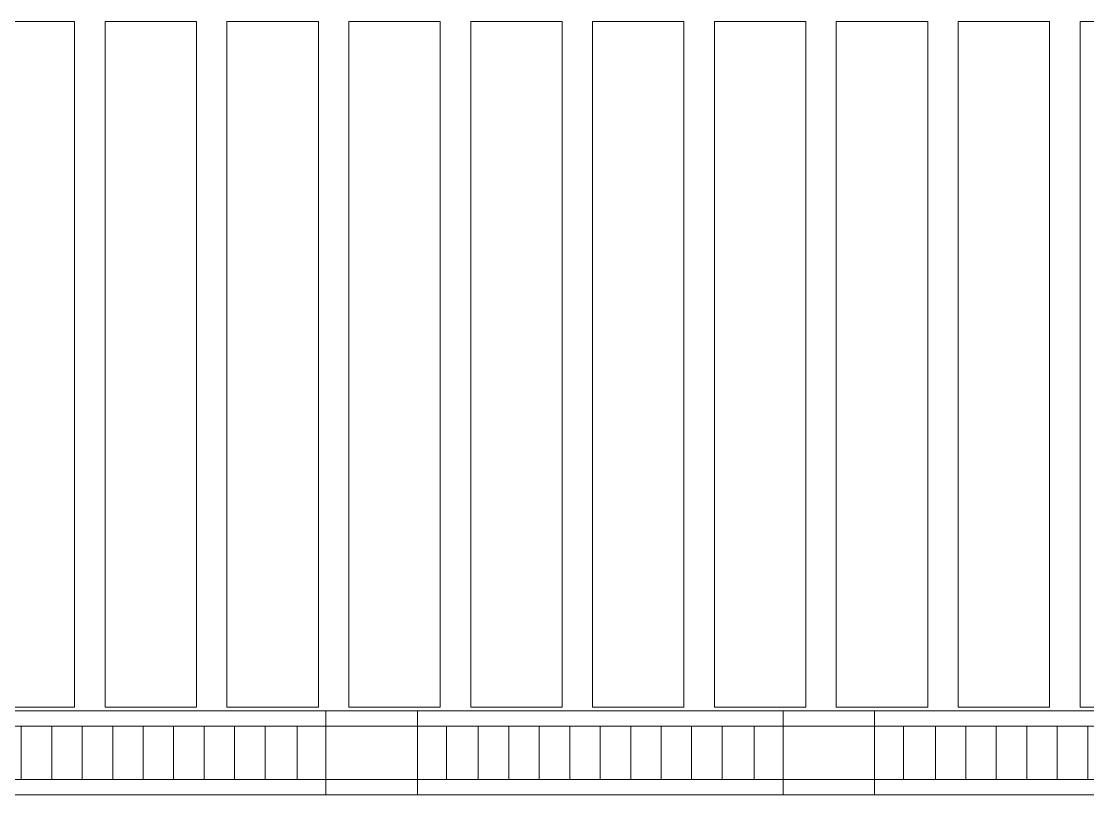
# Model space of a CAD drawing. Header units: millimetres. Extents: x -962357 to -591296, y -223672 to 59420.
# Drawn here: x -722730 to -719230, y -223672 to -221134 of the extents above; entities that cross this region are included whole.
import ezdxf

# ---------------------------------------------------------------- set-up
doc = ezdxf.new("R2010")
doc.units = ezdxf.units.MM
doc.linetypes.add('DPA_Hidden 50', pattern=[3, 2, -1])
doc.layers.add('A-GLAZ-CURT', color=2, linetype='Continuous', lineweight=9)

# ---------------------------------------------------------------- blocks, each defined once
blk = doc.blocks.new('DPA_CP_Metal Ceiling Panel - Vertical Panel with Gap-11114031-4160-01 UPPER PLATFORM LEVEL - REFLECTED CEILING PLAN')
at = {"layer": 'A-GLAZ-CURT'}
for p, q in [((-849807.4, 2689), (-849807.4, 439)), ((-849507.4, 2689), (-849807.4, 2689)), ((-849507.4, 2689), (-849807.4, 2689)), ((-849807.4, 2689), (-849807.4, 439)), ((-849807.4, 439), (-849807.4, 2689)), ((-849807.4, 2689), (-849507.4, 2689)), ((-849507.4, 2689), (-849507.4, 439)), ((-849507.4, 439), (-849507.4, 2689)), ((-849507.4, 2689), (-849507.4, 439)), ((-849507.4, 439), (-849807.4, 439)), ((-849807.4, 439), (-849507.4, 439)), ((-849507.4, 439), (-849807.4, 439))]:
    blk.add_line(p, q, dxfattribs=at)
blk = doc.blocks.new('DPA_CP_Metal Ceiling Luminaire2 - Linear Luminaire-12404975-4160-01 UPPER PLATFORM LEVEL - REFLECTED CEILING PLAN')
at = {"layer": 'A-GLAZ-CURT'}
for p, q in [((-786932.4, 2701.5), (-786932.4, 2976.5)), ((-786932.4, 2976.5), (-785732.4, 2976.5)), ((-786932.4, 2976.5), (-786932.4, 2701.5)), ((-785732.4, 2976.5), (-786932.4, 2976.5)), ((-786932.4, 2976.5), (-785732.4, 2976.5)), ((-785732.4, 2976.5), (-785732.4, 2701.5)), ((-785732.4, 2701.5), (-785732.4, 2976.5)), ((-786932.4, 2939), (-786932.4, 2701.5)), ((-786932.4, 2926.5), (-785732.4, 2926.5)), ((-785732.4, 2939), (-785732.4, 2701.5)), ((-786932.4, 2751.5), (-785732.4, 2751.5)), ((-785732.4, 2701.5), (-786932.4, 2701.5)), ((-785732.4, 2701.5), (-786932.4, 2701.5)), ((-786932.4, 2701.5), (-785732.4, 2701.5))]:
    blk.add_line(p, q, dxfattribs=at)
at = {"layer": 'A-GLAZ-CURT', "linetype": 'DPA_Hidden 50'}
for p, q in [((-786837.4, 2926.5), (-786837.4, 2751.5)), ((-786732.4, 2926.5), (-786732.4, 2751.5)), ((-786632.4, 2926.5), (-786632.4, 2751.5)), ((-786532.4, 2926.5), (-786532.4, 2751.5)), ((-786432.4, 2926.5), (-786432.4, 2751.5)), ((-786332.4, 2926.5), (-786332.4, 2751.5)), ((-786232.4, 2926.5), (-786232.4, 2751.5)), ((-786132.4, 2926.5), (-786132.4, 2751.5)), ((-786032.4, 2926.5), (-786032.4, 2751.5)), ((-785932.4, 2926.5), (-785932.4, 2751.5)), ((-785827.4, 2926.5), (-785827.4, 2751.5))]:
    blk.add_line(p, q, dxfattribs=at)
blk = doc.blocks.new('DPA_CP_Metal Ceiling Panel1 - Horizontal with Gap-13297912-4160-01 UPPER PLATFORM LEVEL - REFLECTED CEILING PLAN')
at = {"layer": 'A-GLAZ-CURT'}
for p, q in [((-786232.4, 151.5), (-786232.4, 426.5)), ((-786232.4, 151.5), (-786232.4, 426.5)), ((-786232.4, 426.5), (-785932.4, 426.5)), ((-786232.4, 426.5), (-785932.4, 426.5)), ((-786232.4, 151.5), (-786232.4, 426.5)), ((-785932.4, 151.5), (-785932.4, 426.5)), ((-785932.4, 426.5), (-785932.4, 151.5)), ((-785932.4, 426.5), (-785932.4, 151.5)), ((-786232.4, 376.5), (-785932.4, 376.5)), ((-786232.4, 201.5), (-785932.4, 201.5)), ((-786232.4, 151.5), (-785932.4, 151.5)), ((-785932.4, 151.5), (-786232.4, 151.5)), ((-785932.4, 151.5), (-786232.4, 151.5))]:
    blk.add_line(p, q, dxfattribs=at)

msp = doc.modelspace()

# ---------------------------------------------------------------- block references
at = {"layer": 'A-GLAZ-CURT'}
for name, p in [('DPA_CP_Metal Ceiling Panel - Vertical Panel with Gap-11114031-4160-01 UPPER PLATFORM LEVEL - REFLECTED CEILING PLAN', (126952.4, -223823.5)), ('DPA_CP_Metal Ceiling Panel - Vertical Panel with Gap-11114031-4160-01 UPPER PLATFORM LEVEL - REFLECTED CEILING PLAN', (127352.4, -223823.5)), ('DPA_CP_Metal Ceiling Panel - Vertical Panel with Gap-11114031-4160-01 UPPER PLATFORM LEVEL - REFLECTED CEILING PLAN', (127752.4, -223823.5)), ('DPA_CP_Metal Ceiling Panel - Vertical Panel with Gap-11114031-4160-01 UPPER PLATFORM LEVEL - REFLECTED CEILING PLAN', (128152.4, -223823.5)), ('DPA_CP_Metal Ceiling Panel - Vertical Panel with Gap-11114031-4160-01 UPPER PLATFORM LEVEL - REFLECTED CEILING PLAN', (128552.4, -223823.5)), ('DPA_CP_Metal Ceiling Panel - Vertical Panel with Gap-11114031-4160-01 UPPER PLATFORM LEVEL - REFLECTED CEILING PLAN', (128952.4, -223823.5)), ('DPA_CP_Metal Ceiling Panel - Vertical Panel with Gap-11114031-4160-01 UPPER PLATFORM LEVEL - REFLECTED CEILING PLAN', (129352.4, -223823.5)), ('DPA_CP_Metal Ceiling Panel - Vertical Panel with Gap-11114031-4160-01 UPPER PLATFORM LEVEL - REFLECTED CEILING PLAN', (129752.4, -223823.5)), ('DPA_CP_Metal Ceiling Panel - Vertical Panel with Gap-11114031-4160-01 UPPER PLATFORM LEVEL - REFLECTED CEILING PLAN', (130152.4, -223823.5)), ('DPA_CP_Metal Ceiling Panel - Vertical Panel with Gap-11114031-4160-01 UPPER PLATFORM LEVEL - REFLECTED CEILING PLAN', (130552.4, -223823.5)), ('DPA_CP_Metal Ceiling Luminaire2 - Linear Luminaire-12404975-4160-01 UPPER PLATFORM LEVEL - REFLECTED CEILING PLAN', (64002.4, -226373.5)), ('DPA_CP_Metal Ceiling Panel1 - Horizontal with Gap-13297912-4160-01 UPPER PLATFORM LEVEL - REFLECTED CEILING PLAN', (64502.4, -223823.5)), ('DPA_CP_Metal Ceiling Luminaire2 - Linear Luminaire-12404975-4160-01 UPPER PLATFORM LEVEL - REFLECTED CEILING PLAN', (65502.4, -226373.5)), ('DPA_CP_Metal Ceiling Panel1 - Horizontal with Gap-13297912-4160-01 UPPER PLATFORM LEVEL - REFLECTED CEILING PLAN', (66002.4, -223823.5)), ('DPA_CP_Metal Ceiling Luminaire2 - Linear Luminaire-12404975-4160-01 UPPER PLATFORM LEVEL - REFLECTED CEILING PLAN', (67002.4, -226373.5))]:
    msp.add_blockref(name, p, dxfattribs=at)

doc.saveas('drawing.dxf')
